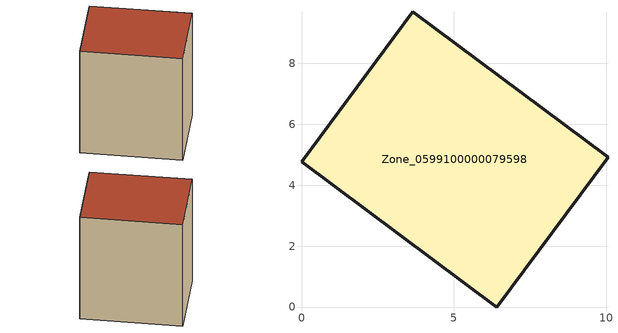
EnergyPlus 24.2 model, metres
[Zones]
Zone_0599100000079598
 floor ground (C_G): 3.65,9.69 10.06,4.91 6.42,0 0,4.77 z1.39
 wall outside (C_F): 6.42,0 10.06,4.91 3.65,9.69 0,4.77 6.42,0 z1.39:10.96
 roof outside (C_R): 10.06,4.91 3.65,9.69 0,4.77 6.42,0 z10.96
[BUILDING]
Pand.0599100000079598: North Axis=0; Terrain=City; Loads Convergence Tolerance Value=0.04; Temperature Convergence Tolerance Value=0.4; Solar Distribution=FullExterior; Maximum Number of Warmup Days=25; Minimum Number of Warmup Days=1
[Site:Location]
Rotterdam.The.Hague.AP_ZH_NLD Design_Conditions: Latitude=51.96; Longitude=4.45; Time Zone=1; Elevation=-4.5
[SITE:GROUNDTEMPERATURE:BUILDINGSURFACE]
18, 18, 18, 18, 18, 18, 18, 18, 18, 18, 18, 18
[MATERIAL] Thermal Absorptance=0.9; Solar Absorptance=0.7; Visible Absorptance=0.7
Name | Roughness | Thickness | Conductivity | Density | Specific Heat
G.TC.1946-1964 | MediumSmooth | 0.15 | 1 | 540 | 1210
F.TC.1946-1964 | Rough | 0.3 | 0.857143 | 1920 | 840
R.TC.1946-1964 | MediumRough | 0.2 | 0.235294 | 1500 | 1000
[CONSTRUCTION]
C_G: G.TC.1946-1964
C_F: F.TC.1946-1964
C_R: R.TC.1946-1964
[ZONE]
Zone_0599100000079598: Type=1; Multiplier=1; Ceiling Height=Autocalculate; Volume=Autocalculate; Floor Area=autocalculate; Part of Total Floor Area=Yes
[ZONEINFILTRATION:DESIGNFLOWRATE]
Infil_Zone_0599100000079598: Zone or ZoneList or Space or SpaceList=Zone_0599100000079598; Schedule=AlwaysOn; Design Flow Rate Calculation Method=Flow/Area; Flow Rate per Floor Area=0.003; Constant Term Coefficient=1; Temperature Term Coefficient=0; Velocity Term Coefficient=0; Velocity Squared Term Coefficient=0
[HVACTEMPLATE:ZONE:IDEALLOADSAIRSYSTEM]
Zone_0599100000079598: Maximum Heating Supply Air Temperature=50; Minimum Cooling Supply Air Temperature=13; Maximum Heating Supply Air Humidity Ratio=0.0156; Minimum Cooling Supply Air Humidity Ratio=0.0077; Heating Limit=NoLimit; Cooling Limit=NoLimit; Dehumidification Control Type=ConstantSensibleHeatRatio; Cooling Sensible Heat Ratio=0.7; Dehumidification Setpoint=60; Humidification Control Type=None; Humidification Setpoint=30; Outdoor Air Method=None; Outdoor Air Flow Rate per Person=0.00944; Outdoor Air Flow Rate per Zone Floor Area=0; Outdoor Air Flow Rate per Zone=0; Demand Controlled Ventilation Type=None; Outdoor Air Economizer Type=NoEconomizer; Heat Recovery Type=None; Sensible Heat Recovery Effectiveness=0.7; Latent Heat Recovery Effectiveness=0.65
[ZONECONTROL:THERMOSTAT]
ThermostatControl_Zone_0599100000079598: Zone or ZoneList=Zone_0599100000079598; Control Type Schedule=DualSetpointControlType; Control 1=Thermostat_Zone_0599100000079598; Temperature Difference Between Cutout And Setpoint=0
[THERMOSTATSETPOINT:DUALSETPOINT]
Thermostat_Zone_0599100000079598: Heating Setpoint Temperature Schedule=HeatingSetpoint_Zone_0599100000079598; Cooling Setpoint Temperature Schedule=CoolingSetpoint_Zone_0599100000079598
[SCHEDULE:COMPACT]
HeatingSetpoint_Zone_0599100000079598: Through: 12/31, For: AllDays, Until: 24:00, 21
CoolingSetpoint_Zone_0599100000079598: Through: 12/31, For: AllDays, Until: 24:00, 24
DualSetpointControlType: Through: 12/31, For: AllDays, Until: 24:00, 4
AlwaysOn: Through: 12/31, For: AllDays, Until: 24:00, 1
